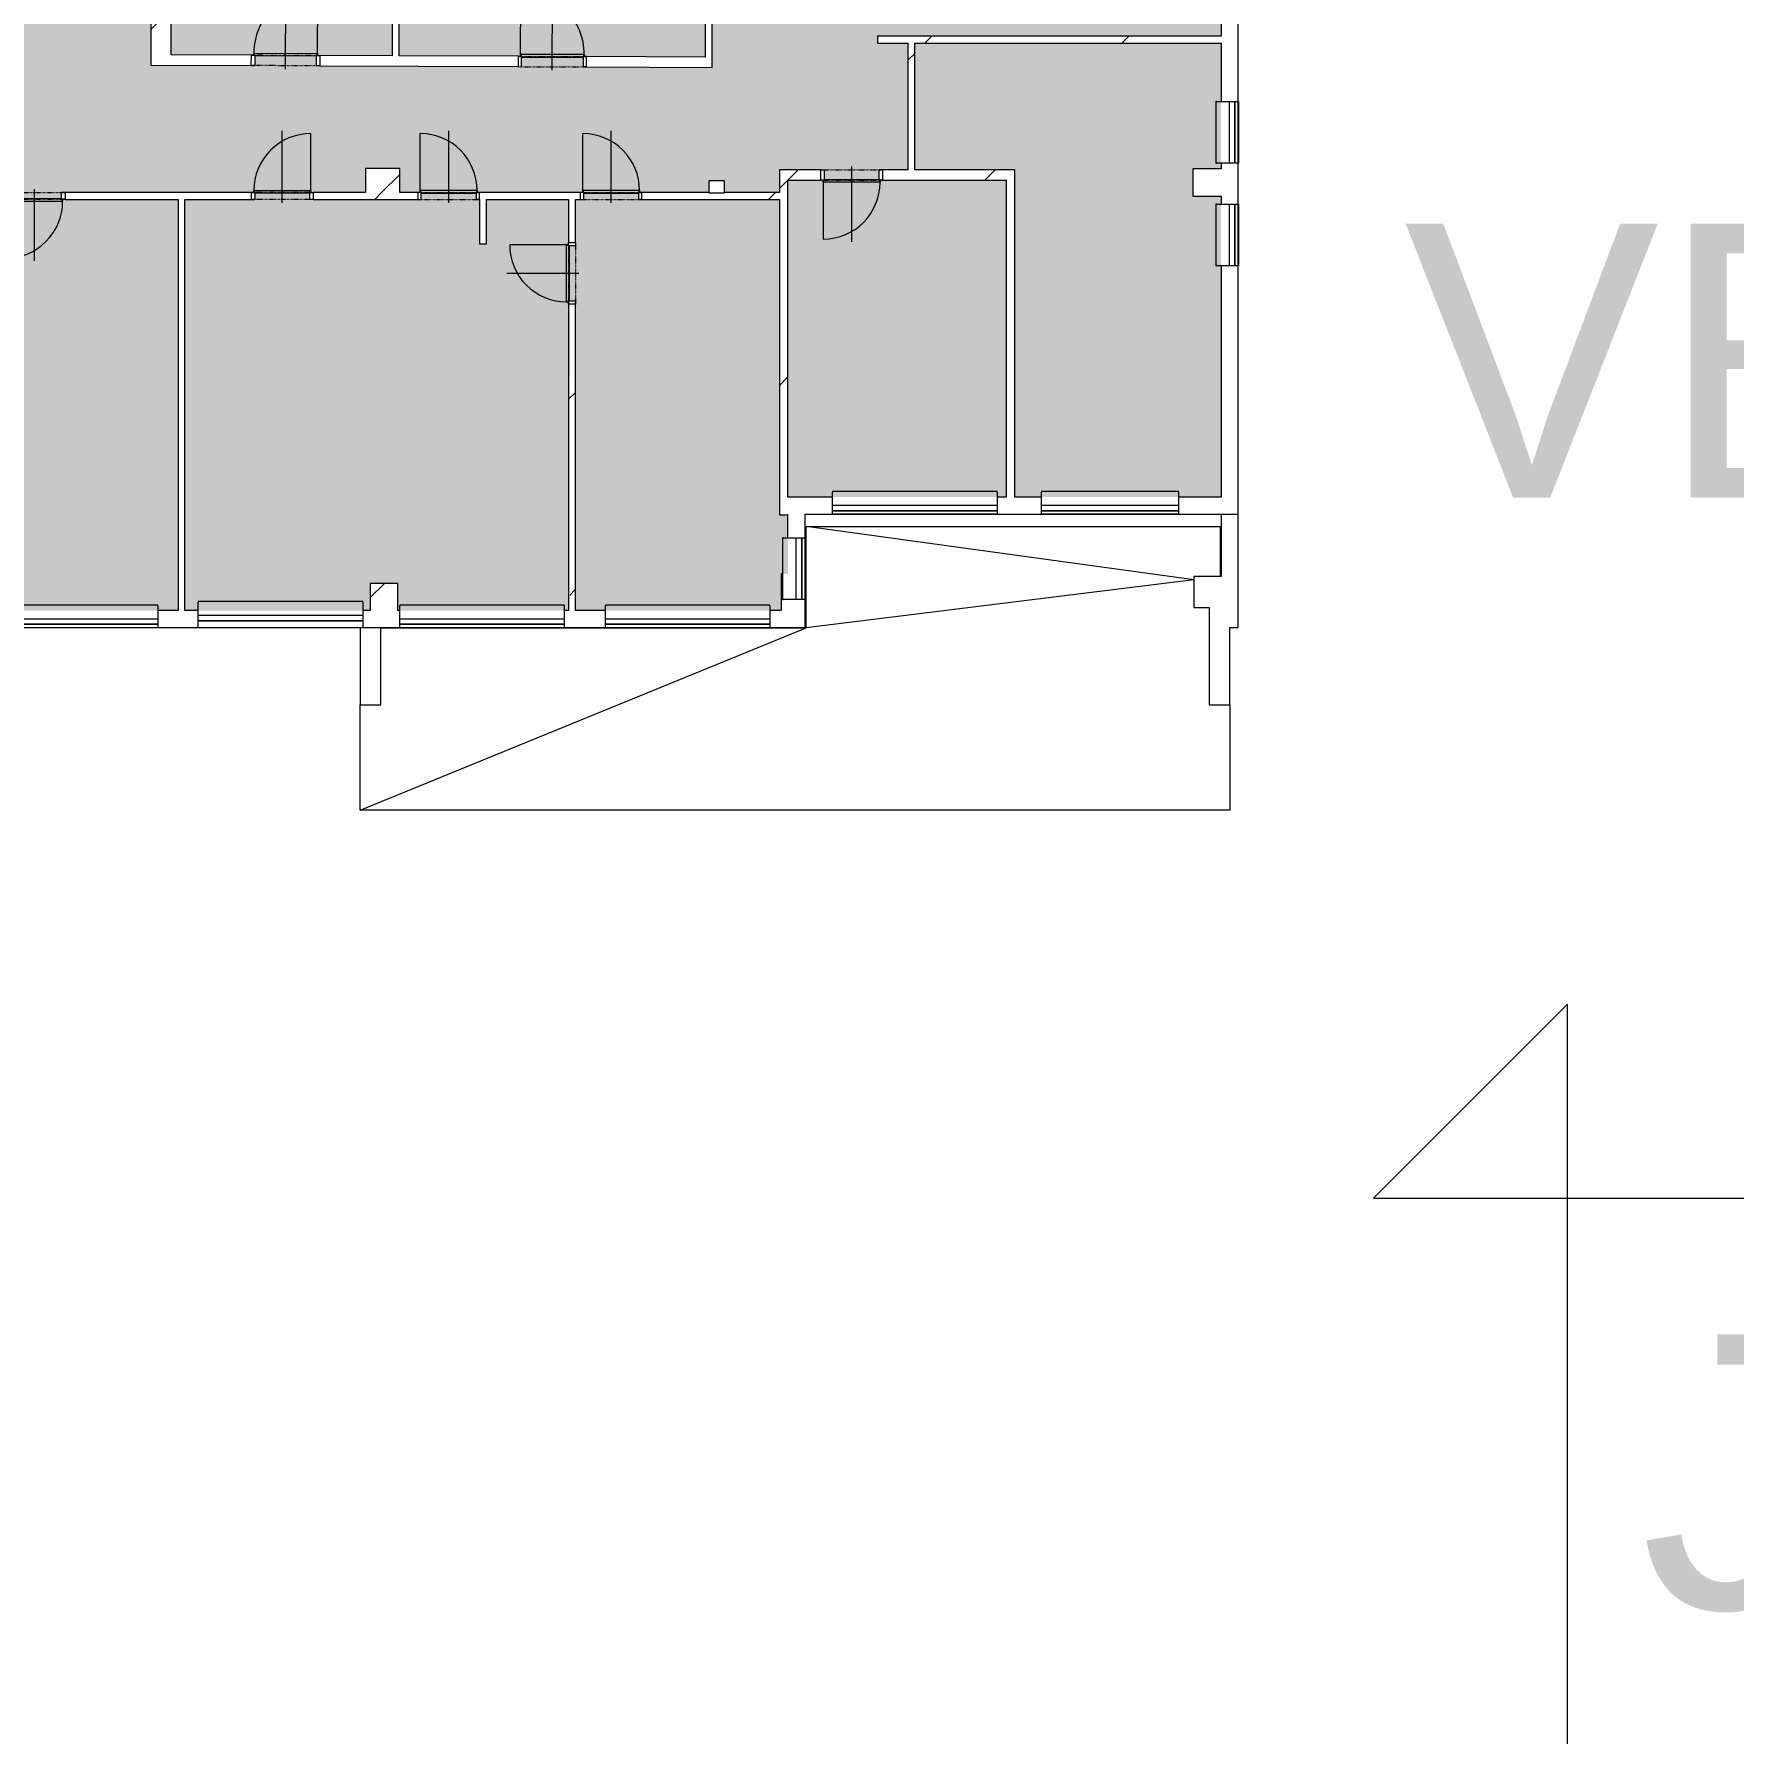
# Model space of a CAD drawing. Header units: millimetres. Extents: x -19993 to 479964, y -45352 to 20466.
# Drawn here: x 335948 to 360744, y -45352 to -20402 of the extents above; entities that cross this region are included whole.
import ezdxf

# ---------------------------------------------------------------- set-up
doc = ezdxf.new("R2010")
doc.units = ezdxf.units.MM
doc.linetypes.add('Čerchovaná se dvěma tečkami', pattern=[2.59, 1, -0.53, 0, -0.53, 0, -0.53])
for name, color, linetype, lineweight in [('A-DETL-GENF', 92, 'Continuous', 9), ('A-DETL-THIN', 151, 'Continuous', 9), ('A-DOOR', 31, 'Continuous', 9), ('A-DOOR-FRAM', 31, 'Continuous', 9), ('A-FLOR', 192, 'Continuous', 9), ('A-GENM', 13, 'Continuous', 9), ('A-GLAZ', 151, 'Continuous', 9), ('A-WALL', 113, 'Continuous', 9), ('A-WALL-PATT', 111, 'Continuous', 25), ('G-ANNO-TEXT', 231, 'Continuous', 9), ('S-COLS', 52, 'Continuous', 9)]:
    doc.layers.add(name, color=color, linetype=linetype, lineweight=lineweight)
doc.styles.add('Arial_2', font='arial.ttf', dxfattribs={"height": 4000})
pattern_1 = [(45, (312002, 0), (-7184.2, 7184.2), []), (45, (314875, -3e-12), (-7184.2, 7184.2), []), (45, (320623, -7e-12), (-4310.5, 10058), [4064, -2032, 67.06, -1964.94])]

# ---------------------------------------------------------------- blocks, each defined once
blk = doc.blocks.new('DVERE_1k_oblozka - DD03_01_800x1970_koupelna-1549492-Mapka _ závislý 16')
at = {"layer": 'A-DOOR'}
for p, q in [((-450, 53), (-400, 53)), ((-450, -47), (-450, 53)), ((-400, 53), (-400, -47)), ((0, 103), (0, -947)), ((400, 53), (450, 53)), ((400, -47), (400, 53)), ((450, 53), (450, -47)), ((-400, -47), (-450, -47)), ((-415, -47), (-415, -907)), ((-415, -62), (-400, -62)), ((-415, -77), (-415, -62)), ((415, -77), (-415, -77)), ((-400, -37), (400, -37)), ((305, -77), (-305, -77)), ((450, -47), (400, -47)), ((400, -62), (415, -62)), ((415, -77), (415, -47)), ((415, -62), (415, -77))]:
    blk.add_line(p, q, dxfattribs=at)
at = {"layer": 'A-DOOR', "linetype": 'Čerchovaná se dvěma tečkami'}
for p, q in [((-400, 53), (400, 53)), ((-400, -47), (400, -47))]:
    blk.add_line(p, q, dxfattribs=at)
at = {"layer": 'A-DOOR'}
blk.add_arc((-415, -77), 830, 270, 0, dxfattribs=at)
at = {"layer": 'A-DOOR-FRAM'}
for p, q in [((-450, 53), (-400, 53)), ((-400, 53), (-400, -47)), ((400, -47), (400, 53)), ((450, 53), (400, 53)), ((-400, -47), (-450, -47)), ((400, -47), (450, -47))]:
    blk.add_line(p, q, dxfattribs=at)
blk = doc.blocks.new('DVERE_1k_oblozka - DD03_01_900x1970_koupelna-1549502-Mapka _ závislý 16')
at = {"layer": 'A-DOOR'}
for p, q in [((-500, 78), (-450, 78)), ((-500, -72), (-500, 78)), ((-450, 78), (-450, -72)), ((0, 128), (0, -1072)), ((450, 78), (500, 78)), ((450, -72), (450, 78)), ((500, 78), (500, -72)), ((-450, -72), (-500, -72)), ((-465, -72), (-465, -1032)), ((-465, -87), (-450, -87)), ((-465, -102), (-465, -87)), ((465, -102), (-465, -102)), ((-450, -62), (450, -62)), ((355, -102), (-355, -102)), ((500, -72), (450, -72)), ((450, -87), (465, -87)), ((465, -102), (465, -72)), ((465, -87), (465, -102))]:
    blk.add_line(p, q, dxfattribs=at)
at = {"layer": 'A-DOOR', "linetype": 'Čerchovaná se dvěma tečkami'}
for p, q in [((-450, 78), (450, 78)), ((-450, -72), (450, -72))]:
    blk.add_line(p, q, dxfattribs=at)
at = {"layer": 'A-DOOR'}
blk.add_arc((-465, -102), 930, 270, 0, dxfattribs=at)
at = {"layer": 'A-DOOR-FRAM'}
for p, q in [((-500, 78), (-450, 78)), ((-450, 78), (-450, -72)), ((450, -72), (450, 78)), ((500, 78), (450, 78)), ((-450, -72), (-500, -72)), ((450, -72), (500, -72))]:
    blk.add_line(p, q, dxfattribs=at)
blk = doc.blocks.new('DVERE_1k_oblozka - DD03_01_800x1970_koupelna-1549494-Mapka _ závislý 16')
at = {"layer": 'A-DOOR'}
for p, q in [((-450, 78), (-400, 78)), ((-450, -72), (-450, 78)), ((-400, 78), (-400, -72)), ((0, 128), (0, -972)), ((400, 78), (450, 78)), ((400, -72), (400, 78)), ((450, 78), (450, -72)), ((-400, -72), (-450, -72)), ((-415, -72), (-415, -932)), ((-415, -87), (-400, -87)), ((-415, -102), (-415, -87)), ((415, -102), (-415, -102)), ((-400, -62), (400, -62)), ((305, -102), (-305, -102)), ((450, -72), (400, -72)), ((400, -87), (415, -87)), ((415, -102), (415, -72)), ((415, -87), (415, -102))]:
    blk.add_line(p, q, dxfattribs=at)
at = {"layer": 'A-DOOR', "linetype": 'Čerchovaná se dvěma tečkami'}
for p, q in [((-400, 78), (400, 78)), ((-400, -72), (400, -72))]:
    blk.add_line(p, q, dxfattribs=at)
at = {"layer": 'A-DOOR'}
blk.add_arc((-415, -102), 830, 270, 0, dxfattribs=at)
at = {"layer": 'A-DOOR-FRAM'}
for p, q in [((-450, 78), (-400, 78)), ((-400, 78), (-400, -72)), ((400, -72), (400, 78)), ((450, 78), (400, 78)), ((-400, -72), (-450, -72)), ((400, -72), (450, -72))]:
    blk.add_line(p, q, dxfattribs=at)
blk = doc.blocks.new('OKNO_2k_nadsvetlik - OKNO_2k_nadsvetlik 2400 x 1750-1972477-Mapka _ závislý 16')
at = {"layer": 'A-GLAZ', "color": 41}
for p, q in [((-1200, 126), (1200, 126)), ((-1200, 25), (-1200, 126)), ((1200, 25), (-1200, 25)), ((-1200, 25), (1200, 25)), ((-1200, -55), (-1200, 25)), ((1200, 126), (1200, 25)), ((1200, 25), (1200, -55)), ((1200, -55), (-1200, -55))]:
    blk.add_line(p, q, dxfattribs=at)
blk = doc.blocks.new('parapet s nosem_vnitní - parapet s nosem_vnitní-V63-Mapka _ závislý 16')
at = {"layer": 'A-GENM', "color": 41}
for p, q in [((-1200, -190), (-1200, 0)), ((1200, 0), (1200, -190)), ((-1200, -190), (-1200, -200)), ((-1200, -200), (1200, -200)), ((-1200, -200), (1200, -200)), ((1200, -200), (1200, -190))]:
    blk.add_line(p, q, dxfattribs=at)
blk = doc.blocks.new('OKNO_2k_nadsvetlik - OKNO_2k_nadsvetlik 2400 x 1750-1972492-Mapka _ závislý 16')
at = {"layer": 'A-GLAZ'}
for p, q in [((-1200, 126), (1200, 126)), ((-1200, 75), (-1200, 126)), ((1200, 75), (-1200, 75)), ((-1200, 75), (1200, 75)), ((-1200, -5), (-1200, 75)), ((1200, 126), (1200, 75)), ((1200, 75), (1200, -5)), ((1200, -5), (-1200, -5))]:
    blk.add_line(p, q, dxfattribs=at)
blk = doc.blocks.new('parapet s nosem_vnitní - parapet s nosem_vnitní-1280305-Mapka _ závislý 16')
at = {"layer": 'A-GENM'}
for p, q in [((-1200, -190), (-1200, 0)), ((1200, 0), (1200, -190)), ((-1200, -190), (-1200, -200)), ((-1200, -200), (1200, -200)), ((-1200, -200), (1200, -200)), ((1200, -200), (1200, -190))]:
    blk.add_line(p, q, dxfattribs=at)
blk = doc.blocks.new('OKNO_2k_nadsvetlik - OKNO_2k_nadsvetlik 2400 x 1850-1972490-Mapka _ závislý 16')
at = {"layer": 'A-GLAZ'}
for p, q in [((-1200, 5), (1200, 5)), ((-1200, -75), (-1200, 5)), ((1200, 5), (1200, -75)), ((-1200, -75), (1200, -75)), ((-1200, -126), (-1200, -75)), ((1200, -75), (-1200, -75)), ((1200, -126), (-1200, -126)), ((1200, -75), (1200, -126))]:
    blk.add_line(p, q, dxfattribs=at)
blk = doc.blocks.new('parapet s nosem_vnitní - parapet s nosem_vnitní-V82-Mapka _ závislý 16')
at = {"layer": 'A-GENM'}
for p, q in [((1200, 200), (-1200, 200)), ((-1200, 200), (-1200, 190)), ((1200, 200), (-1200, 200)), ((-1200, 0), (-1200, 190)), ((1200, 190), (1200, 200)), ((1200, 190), (1200, 0))]:
    blk.add_line(p, q, dxfattribs=at)
blk = doc.blocks.new('OKNO_2k_nadsvetlik - OKNO_2k_nadsvetlik 2400 x 1850-V81-Mapka _ závislý 16')
at = {"layer": 'A-GLAZ'}
for p, q in [((-1200, 126), (1200, 126)), ((-1200, 75), (-1200, 126)), ((1200, 75), (-1200, 75)), ((-1200, 75), (1200, 75)), ((-1200, -5), (-1200, 75)), ((1200, 126), (1200, 75)), ((1200, 75), (1200, -5)), ((1200, -5), (-1200, -5))]:
    blk.add_line(p, q, dxfattribs=at)
blk = doc.blocks.new('OKNO_2k_nadsvetlik - OKNO_2k_nadsvetlik 2000 x 1850-1972473-Mapka _ závislý 16')
at = {"layer": 'A-GLAZ'}
for p, q in [((-1000, 126), (1000, 126)), ((-1000, 75), (-1000, 126)), ((1000, 75), (-1000, 75)), ((-1000, 75), (1000, 75)), ((-1000, -5), (-1000, 75)), ((1000, 126), (1000, 75)), ((1000, 75), (1000, -5)), ((1000, -5), (-1000, -5))]:
    blk.add_line(p, q, dxfattribs=at)
blk = doc.blocks.new('parapet s nosem_vnitní - parapet s nosem_vnitní-568559-Mapka _ závislý 16')
at = {"layer": 'A-GENM'}
for p, q in [((-1000, -190), (-1000, 0)), ((1000, 0), (1000, -190)), ((-1000, -190), (-1000, -200)), ((-1000, -200), (1000, -200)), ((-1000, -200), (1000, -200)), ((1000, -200), (1000, -190))]:
    blk.add_line(p, q, dxfattribs=at)
blk = doc.blocks.new('OKNO_1k_nadsvetlik - OKNO_1k_nadsvetlik_900 x 1850-V83-Mapka _ závislý 16')
at = {"layer": 'A-GLAZ'}
for p, q in [((-450, 126), (450, 126)), ((-450, 75), (-450, 126)), ((450, 75), (-450, 75)), ((-450, 75), (450, 75)), ((-450, -5), (-450, 75)), ((450, 126), (450, 75)), ((450, 75), (450, -5)), ((450, -5), (-450, -5))]:
    blk.add_line(p, q, dxfattribs=at)
blk = doc.blocks.new('parapet s nosem_vnitní - parapet s nosem_vnitní-V48-Mapka _ závislý 16')
at = {"layer": 'A-GENM'}
for p, q in [((-450, -190), (-450, 0)), ((450, 0), (450, -190)), ((-450, -190), (-450, -200)), ((-450, -200), (450, -200)), ((-450, -200), (450, -200)), ((450, -200), (450, -190))]:
    blk.add_line(p, q, dxfattribs=at)
blk = doc.blocks.new('DVERE_1k_oblozka - DD03_01_900x1970_koupelna-1549503-Mapka _ závislý 16')
at = {"layer": 'A-DOOR'}
for p, q in [((-465, 72), (-465, 1032)), ((0, -128), (0, 1072)), ((-450, 72), (-500, 72)), ((-500, 72), (-500, -78)), ((465, 102), (-465, 102)), ((-465, 102), (-465, 87)), ((-465, 87), (-450, 87)), ((-450, -78), (-450, 72)), ((-450, 62), (450, 62)), ((355, 102), (-355, 102)), ((450, 87), (465, 87)), ((500, 72), (450, 72)), ((450, 72), (450, -78)), ((465, 87), (465, 102)), ((465, 102), (465, 72)), ((500, -78), (500, 72)), ((-500, -78), (-450, -78)), ((450, -78), (500, -78))]:
    blk.add_line(p, q, dxfattribs=at)
at = {"layer": 'A-DOOR', "linetype": 'Čerchovaná se dvěma tečkami'}
for p, q in [((-450, 72), (450, 72)), ((-450, -78), (450, -78))]:
    blk.add_line(p, q, dxfattribs=at)
at = {"layer": 'A-DOOR'}
blk.add_arc((-465, 102), 930, 360, 90, dxfattribs=at)
at = {"layer": 'A-DOOR-FRAM'}
for p, q in [((-450, 72), (-500, 72)), ((-450, -78), (-450, 72)), ((450, 72), (450, -78)), ((450, 72), (500, 72)), ((-500, -78), (-450, -78)), ((500, -78), (450, -78))]:
    blk.add_line(p, q, dxfattribs=at)
blk = doc.blocks.new('DVERE_1k_oblozka - DD03_01_800x1970_koupelna-1549498-Mapka _ závislý 16')
at = {"layer": 'A-DOOR'}
for p, q in [((-415, 47), (-415, 907)), ((0, -103), (0, 947)), ((-400, 47), (-450, 47)), ((-450, 47), (-450, -53)), ((415, 77), (-415, 77)), ((-415, 77), (-415, 62)), ((-415, 62), (-400, 62)), ((-400, -53), (-400, 47)), ((-400, 37), (400, 37)), ((305, 77), (-305, 77)), ((400, 62), (415, 62)), ((450, 47), (400, 47)), ((400, 47), (400, -53)), ((415, 62), (415, 77)), ((415, 77), (415, 47)), ((450, -53), (450, 47)), ((-450, -53), (-400, -53)), ((400, -53), (450, -53))]:
    blk.add_line(p, q, dxfattribs=at)
at = {"layer": 'A-DOOR', "linetype": 'Čerchovaná se dvěma tečkami'}
for p, q in [((-400, 47), (400, 47)), ((-400, -53), (400, -53))]:
    blk.add_line(p, q, dxfattribs=at)
at = {"layer": 'A-DOOR'}
blk.add_arc((-415, 77), 830, 360, 90, dxfattribs=at)
at = {"layer": 'A-DOOR-FRAM'}
for p, q in [((-400, 47), (-450, 47)), ((-400, -53), (-400, 47)), ((400, 47), (400, -53)), ((400, 47), (450, 47)), ((-450, -53), (-400, -53)), ((450, -53), (400, -53))]:
    blk.add_line(p, q, dxfattribs=at)
blk = doc.blocks.new('Betonový pravoúhlý sloup - 170 x 230mm-1927147-Mapka _ závislý 16')
at = {"layer": 'S-COLS'}
h = blk.add_hatch(dxfattribs=at)
h.set_pattern_fill('FP_161', color=256, style=0, pattern_type=2)
h.set_pattern_definition([(135, (-22632, -33903), (-7184.2, -7184.2), []), (135, (-22632, -31030), (-7184.2, -7184.2), []), (135, (-22632, -25282), (-10058, -4310.5), [4064, -2032, 67.1, -1964.9])])
h.paths.add_polyline_path([(-88, -112), (87, -112), (87, 112), (-88, 112)])
for p, q in [((87, 112), (-88, 112)), ((-88, 112), (-88, -112)), ((87, -112), (87, 112)), ((-88, -112), (87, -112))]:
    blk.add_line(p, q, dxfattribs=at)
blk = doc.blocks.new('OKNO_1k_nadsvetlik - OKNO_1k_nadsvetlik_900 x 1850-1969497-Mapka _ závislý 16')
at = {"layer": 'A-GLAZ', "color": 41}
for p, q in [((-450, 126), (450, 126)), ((-450, 75), (-450, 126)), ((450, 75), (-450, 75)), ((-450, 75), (450, 75)), ((-450, -5), (-450, 75)), ((450, 126), (450, 75)), ((450, 75), (450, -5)), ((450, -5), (-450, -5))]:
    blk.add_line(p, q, dxfattribs=at)
blk = doc.blocks.new('parapet s nosem_vnitní - parapet s nosem_vnitní-1280301-Mapka _ závislý 16')
at = {"layer": 'A-GENM', "color": 41}
for p, q in [((-450, -190), (-450, 0)), ((450, 0), (450, -190)), ((-450, -190), (-450, -200)), ((-450, -200), (450, -200)), ((-450, -200), (450, -200)), ((450, -200), (450, -190))]:
    blk.add_line(p, q, dxfattribs=at)

msp = doc.modelspace()

# ---------------------------------------------------------------- hatches: boundary and pattern name
at = {"layer": 'A-DETL-GENF'}
h = msp.add_hatch(color=1, dxfattribs=at)
h.paths.add_polyline_path([(310716, -28962), (310716, -27934), (310546, -27934), (310546, -28962)])
h.paths.add_polyline_path([(327333, -28962), (328761, -28962), (328761, -27934), (323371, -27934), (323371, -28962)])
h.paths.add_polyline_path([(310966, -28962), (323071, -28962), (323071, -27934), (316811, -27934), (316811, -27116), (316951, -27116), (316951, -26158), (310796, -26158), (310796, -27300), (311251, -27300), (311251, -27934), (310966, -27934), (310966, -28938)])
h.paths.add_polyline_path([(357044, -17206), (357044, -17201), (356744, -17206)])
h.paths.add_polyline_path([(354356, -17206), (354356, -17521), (354036, -17521), (354036, -17206)])
h.paths.add_polyline_path([(351481, -10581), (351481, -10577), (351081, -10577)])
h.paths.add_polyline_path([(343745, -28813), (343762, -24293), (343845, -24293), (343845, -28813), (346845, -28813), (346845, -28278), (346945, -28278), (346945, -27407), (346820, -27407), (346820, -22813), (344765, -22813), (344765, -22713), (345793, -22713), (345793, -22545), (346018, -22545), (346018, -22713), (346820, -22713), (346820, -22382), (347474, -22382), (347474, -22532), (346945, -22532), (346945, -27157), (350130, -27157), (350130, -22532), (348274, -22532), (348274, -22382), (348694, -22382), (348694, -20532), (348250, -20532), (348250, -20432), (353265, -20432), (353265, -19232), (352905, -19232), (352905, -19132), (353515, -19132), (353515, -19580), (355655, -19580), (355655, -19830), (356455, -19830), (356455, -19580), (358595, -19580), (358595, -19830), (359495, -19830), (359495, -19580), (360739, -19580), (360739, -17452), (360361, -17456), (360358, -17206), (359791, -17206), (359791, -17501), (359491, -17501), (359491, -17206), (357044, -17206), (357044, -17501), (356744, -17501), (356744, -17206), (353470, -17206), (353470, -17957), (351639, -17957), (351639, -17270), (350501, -17270), (350501, -17945), (350401, -17945), (350401, -17170), (350931, -17170), (350931, -13702), (351081, -13702), (351081, -16586), (351481, -16586), (351481, -16956), (352793, -16956), (352732, -12682), (351851, -12686), (351851, -12587), (352751, -12582), (352732, -10573), (351481, -10584), (351481, -10977), (351081, -10977), (351081, -12590), (351251, -12591), (351251, -12689), (351081, -12691), (351081, -12902), (350931, -12902), (350931, -12691), (350542, -12691), (350542, -12593), (350931, -12590), (350931, -10585), (350761, -10577), (350760, -10406), (350710, -10392), (350709, -10372), (349060, -10372), (349060, -10418), (349010, -10418), (349011, -10598), (348580, -10622), (348612, -12602), (349066, -12600), (349066, -12700), (348612, -12702), (348682, -17272), (347217, -17272), (347217, -17972), (346807, -17972), (346807, -17272), (346717, -17272), (346717, -17172), (348581, -17172), (348480, -10602), (345489, -10622), (345489, -11022), (345089, -11022), (345089, -16631), (345509, -16631), (345509, -17172), (345917, -17172), (345917, -17272), (345837, -17272), (345837, -20887), (343956, -20879), (343957, -20729), (345737, -20729), (345737, -17272), (345089, -17272), (345089, -17585), (341272, -17585), (341272, -20719), (343057, -20725), (343056, -20876), (340065, -20864), (340066, -20714), (341172, -20714), (341172, -17585), (337948, -17585), (337948, -20705), (339166, -20710), (339165, -20860), (337648, -20854), (337648, -20036), (337015, -20036), (337015, -20245), (336735, -20236), (336739, -20136), (336915, -20136), (336915, -19936), (337848, -19936), (337848, -17585), (335312, -17585), (335312, -18746), (335794, -18746), (335758, -20102), (335939, -20108), (335936, -20208), (335259, -20184), (335295, -18846), (335028, -18846), (335028, -18746), (335212, -18746), (335212, -16830), (333502, -16830), (333502, -18186), (334133, -18186), (334133, -18746), (334428, -18746), (334428, -18846), (334133, -18846), (334133, -19546), (331531, -19546), (331531, -15712), (331631, -15712), (331631, -16230), (332661, -16230), (332661, -15870), (332761, -15870), (332761, -16680), (334802, -16680), (334802, -15947), (333859, -15947), (333859, -15712), (333959, -15712), (333959, -15847), (334902, -15848), (334902, -16680), (335212, -16680), (335212, -15010), (333959, -15010), (333959, -15112), (333859, -15112), (333859, -15010), (331631, -15010), (331631, -15112), (331531, -15112), (331531, -14802), (331631, -14802), (331631, -14910), (333859, -14910), (333859, -14700), (333959, -14713), (333959, -14910), (335212, -14910), (335212, -13920), (333959, -13920), (333959, -14100), (333859, -14100), (333859, -13920), (331631, -13920), (331631, -14202), (331531, -14202), (331531, -11677), (330194, -11677), (330194, -18362), (330244, -18362), (330244, -19013), (329859, -19013), (329859, -18913), (330094, -18913), (330094, -18362), (330044, -18343), (330039, -16403), (329164, -16403), (329164, -16443), (328829, -16443), (328829, -18243), (328909, -18243), (328909, -18913), (329059, -18913), (329059, -19013), (328037, -19013), (328037, -18913), (328809, -18913), (328809, -18343), (328729, -18343), (328729, -16443), (325987, -16443), (325987, -18913), (327337, -18913), (327333, -19013), (325987, -19013), (325987, -19652), (324838, -19656), (324838, -19506), (325537, -19503), (325537, -19143), (325837, -19143), (325837, -16443), (323234, -16443), (323225, -16843), (322834, -16843), (322834, -16443), (321471, -16443), (321471, -19519), (324037, -19509), (324037, -19659), (320622, -19672), (320621, -19522), (321371, -19519), (321371, -16443), (317259, -16443), (317259, -19535), (319821, -19525), (319822, -19675), (317159, -19685), (317159, -16843), (316824, -16843), (316824, -16143), (318095, -16140), (318095, -15478), (318435, -15478), (318435, -9996), (318025, -9996), (318025, -9446), (318435, -9446), (318435, -6966), (318005, -6966), (318005, -6451), (318435, -6451), (318435, -3625), (317745, -3625), (317745, -3525), (318435, -3525), (318435, -887), (317902, -887), (317902, -432), (312450, -432), (312450, -872), (312015, -891), (312015, -6443), (312435, -6443), (312435, -6963), (312015, -6963), (312015, -9240), (316608, -9184), (316608, -5995), (316697, -5995), (316712, -10327), (316612, -10327), (316608, -9284), (312450, -9340), (312450, -9908), (312015, -9908), (312015, -14261), (316625, -14199), (316615, -11127), (316714, -11127), (316725, -14299), (315318, -14319), (315318, -14535), (315218, -14535), (315218, -14319), (311660, -14377), (311660, -15447), (311684, -15452), (311685, -15452), (312470, -15452), (312470, -16130), (314763, -16130), (314763, -15402), (315318, -15402), (315308, -20050), (315158, -20050), (315158, -16430), (311211, -16430), (311211, -16830), (310796, -16830), (310796, -21265), (315158, -21265), (315158, -20850), (315308, -20850), (315308, -21265), (315651, -21265), (315651, -21415), (314001, -21415), (314001, -21575), (313901, -21575), (313901, -21415), (311211, -21415), (311211, -21665), (310796, -21665), (310816, -25858), (313901, -25858), (313901, -22375), (314001, -22375), (314001, -25858), (317151, -25858), (317151, -21415), (316451, -21415), (316451, -21265), (317251, -21265), (317251, -21572), (318673, -21563), (318673, -21663), (317251, -21672), (317251, -27684), (320251, -27684), (320251, -21653), (319473, -21653), (319473, -21558), (321753, -21544), (321753, -21644), (320351, -21653), (320351, -27684), (323151, -27684), (323151, -24224), (323251, -24224), (323251, -27684), (326051, -27684), (326051, -21617), (323251, -21635), (323251, -23424), (323151, -23424), (323151, -21635), (322553, -21634), (322553, -21539), (322870, -21524), (322870, -21212), (323370, -21212), (323370, -21534), (328811, -21500), (328811, -20299), (328911, -20299), (328911, -22383), (334954, -22383), (334954, -21323), (334874, -21323), (334874, -21223), (335304, -21223), (335304, -22713), (335548, -22713), (335547, -22813), (334954, -22813), (334954, -28813), (338048, -28813), (338048, -22813), (336348, -22813), (336348, -22713), (339168, -22713), (339168, -22813), (338148, -22813), (338148, -28813), (340851, -28813), (340851, -28418), (341251, -28418), (341251, -28813), (341708, -28813)])
h.paths.add_polyline_path([(328580, -27684), (328848, -27684), (328848, -27207), (329248, -27207), (329248, -24439), (328811, -24439), (328811, -21600), (326151, -21617), (326151, -27684), (327333, -27684)])
h.paths.add_polyline_path([(351977, -27157), (353265, -27157), (353265, -22766), (352850, -22766), (352850, -22366), (353265, -22366), (353265, -20532), (348794, -20532), (348794, -22382), (350255, -22382), (350255, -27157)])
h.paths.add_polyline_path([(330038, -25319), (330938, -25319), (330938, -25069), (333128, -25069), (333128, -25319), (334013, -25319), (334028, -25069), (334604, -25069), (334604, -22713), (334954, -22713), (334954, -22483), (328911, -22483), (328911, -24339), (329498, -24339), (329498, -25069), (330038, -25069)])
h.paths.add_polyline_path([(343762, -23493), (343745, -23493), (343745, -22813), (342545, -22813), (342545, -23463), (342445, -23463), (342445, -22813), (342395, -22813), (342395, -22713), (343965, -22713), (343965, -22813), (343845, -22813), (343845, -23493)])
h.paths.add_polyline_path([(340018, -22813), (339968, -22813), (339968, -22713), (340781, -22713), (340781, -22363), (341281, -22363), (341281, -22713), (341595, -22713), (341595, -22813), (340781, -22813)])
h.paths.add_polyline_path([(334224, -21323), (329989, -21323), (329989, -21223), (334274, -21223), (334274, -21323)])
h.paths.add_polyline_path([(335658, -20098), (335692, -18846), (335395, -18846), (335362, -20088), (335547, -20094)])
h.paths.add_polyline_path([(334006, -19446), (334033, -19446), (334033, -18286), (332833, -18286), (332833, -18686), (332733, -18686), (332733, -18286), (331631, -18286), (331631, -19446), (332733, -19446), (332733, -19286), (332833, -19286), (332833, -19446)])
h.paths.add_polyline_path([(351438, -19232), (348610, -19232), (348610, -19132), (352105, -19132), (352105, -19232), (351739, -19232)])
h.paths.add_polyline_path([(332833, -18186), (333202, -18186), (333202, -16780), (332661, -16780), (332661, -16330), (331631, -16330), (331631, -18186), (332733, -18186)])
h.paths.add_polyline_path([(351977, -17857), (353370, -17857), (353370, -17206), (351739, -17206), (351739, -17857)])
h.paths.add_polyline_path([(335627, -17335), (335627, -4241), (335562, -4241), (335547, -11623), (335462, -11606), (335212, -11606), (335212, -11479), (332829, -11479), (332829, -11379), (335212, -11379), (335212, -10846), (335166, -10846), (335166, -10446), (335212, -10446), (335212, -4241), (328805, -4241), (328805, -16143), (329164, -16143), (329164, -16253), (330044, -16253), (330044, -11527), (331531, -11527), (331531, -11379), (332029, -11379), (332029, -11479), (331631, -11479), (331631, -13770), (335212, -13770), (335212, -12506), (335547, -12485), (335562, -12481), (335562, -17335)])
h.paths.add_polyline_path([(359791, -17206), (359791, -17201), (359491, -17206)])
h.paths.add_polyline_path([(360089, -16956), (360089, -16584), (360489, -16584), (360489, -10920), (360089, -10920), (360089, -10523), (354502, -10565), (354502, -11196), (354408, -11196), (354405, -10952), (354085, -10952), (354082, -10564), (353931, -10565), (353930, -10385), (352830, -10392), (352817, -10933), (352835, -10918), (352862, -13547), (354429, -13507), (354429, -11997), (354515, -11997), (354514, -13605), (352862, -13647), (352893, -16956), (354114, -16956), (354114, -16556), (354514, -16556), (354530, -16956), (359791, -16956)])
h.paths.add_polyline_path([(315218, -15385), (315218, -15335), (315318, -15335), (315308, -15385), (315218, -15385)])
h.paths.add_polyline_path([(316595, -5195), (316589, -3525), (316945, -3525), (316945, -3625), (316690, -3625), (316690, -5195)])
at = {"layer": 'A-WALL-PATT', "lineweight": 9}
h = msp.add_hatch(dxfattribs=at)
h.set_pattern_fill('FP_108', color=256, angle=45, style=0, pattern_type=2)
h.set_pattern_definition(pattern_1)
h.paths.add_polyline_path([(345837, -20887), (345837, -17272), (345737, -17272), (345737, -20886)])
h = msp.add_hatch(dxfattribs=at)
h.set_pattern_fill('FP_108', color=256, angle=45, style=0, pattern_type=2)
h.set_pattern_definition(pattern_1)
h.paths.add_polyline_path([(341272, -20719), (341272, -17585), (341172, -17585), (341172, -20718)])
h = msp.add_hatch(dxfattribs=at)
h.set_pattern_fill('FP_108', color=256, angle=45, style=0, pattern_type=2)
h.set_pattern_definition(pattern_1)
h.paths.add_polyline_path([(353390, -29063), (353515, -29063), (353515, -23782), (353265, -23782), (353265, -28768), (353390, -28768)])
h.paths.add_polyline_path([(353270, -22882), (353515, -22882), (353515, -22282), (353265, -22282), (353265, -22882)])
h.paths.add_polyline_path([(353465, -21382), (353515, -21382), (353515, -19232), (353265, -19254), (353265, -21382), (353385, -21382)])
h = msp.add_hatch(dxfattribs=at)
h.set_pattern_fill('FP_108', color=256, angle=45, style=0, pattern_type=2)
h.set_pattern_definition(pattern_1)
h.paths.add_polyline_path([(337948, -20705), (337948, -19936), (337648, -19936), (337648, -20704), (337848, -20705)])
h = msp.add_hatch(dxfattribs=at)
h.set_pattern_fill('FP_108', color=256, angle=45, style=0, pattern_type=2)
h.set_pattern_definition(pattern_1)
h.paths.add_polyline_path([(353265, -20532), (353265, -20432), (348250, -20432), (348250, -20532), (351977, -20532)])
h = msp.add_hatch(dxfattribs=at)
h.set_pattern_fill('FP_117', color=256, angle=45, style=0, pattern_type=2)
h.set_pattern_definition([(44.772, (312002, 0), (-7155.6, 7212.7), []), (44.772, (314875, -11), (-7155.6, 7212.7), []), (44.772, (320623, -34), (-4270.5, 10075), [4064, -2032, 67.1, -1964.9])])
h.paths.add_polyline_path([(345737, -20886), (345737, -20736), (344007, -20736), (344007, -20879)])
h.paths.add_polyline_path([(343006, -20875), (343006, -20725), (340116, -20719), (340116, -20864), (341272, -20869)])
h.paths.add_polyline_path([(339115, -20860), (339115, -20710), (337648, -20705), (337648, -20854), (337948, -20855)])
h = msp.add_hatch(dxfattribs=at)
h.set_pattern_fill('FP_108', color=256, angle=45, style=0, pattern_type=2)
h.set_pattern_definition(pattern_1)
h.paths.add_polyline_path([(348794, -22382), (348794, -20532), (348694, -20532), (348694, -22382)])
h = msp.add_hatch(dxfattribs=at)
h.set_pattern_fill('FP_108', color=256, angle=45, style=0, pattern_type=2)
h.set_pattern_definition(pattern_1)
h.paths.add_polyline_path([(350255, -22532), (350255, -22382), (348324, -22382), (348324, -22532), (350130, -22532)])
h.paths.add_polyline_path([(347424, -22532), (347424, -22382), (346820, -22382), (346820, -22532), (346945, -22532)])
h = msp.add_hatch(dxfattribs=at)
h.set_pattern_fill('FP_109', color=256, angle=45, style=0, pattern_type=2)
h.set_pattern_definition([(45, (312002, 0), (-7184.2, 7184.2), []), (45, (314875, -3e-12), (-7184.2, 7184.2), []), (45, (320623, -8e-12), (-4310.5, 10058), [4064, -2032, 67.06, -1964.94])])
h.paths.add_polyline_path([(352850, -22766), (353265, -22766), (353265, -22366), (352850, -22366)])
h = msp.add_hatch(dxfattribs=at)
h.set_pattern_fill('FP_108', color=256, angle=45, style=0, pattern_type=2)
h.set_pattern_definition(pattern_1)
h.paths.add_polyline_path([(346820, -27416), (346945, -27407), (346945, -22532), (346820, -22532), (346820, -27199)])
h = msp.add_hatch(dxfattribs=at)
h.set_pattern_fill('FP_108', color=256, angle=45, style=0, pattern_type=2)
h.set_pattern_definition(pattern_1)
h.paths.add_polyline_path([(350255, -27157), (350255, -22532), (350130, -22532), (350130, -27157)])
h = msp.add_hatch(dxfattribs=at)
h.set_pattern_fill('FP_108', color=256, angle=45, style=0, pattern_type=2)
h.set_pattern_definition(pattern_1)
h.paths.add_polyline_path([(343915, -22813), (343915, -22713), (342445, -22713), (342445, -22813), (343845, -22813)])
h.paths.add_polyline_path([(335498, -22813), (335498, -22713), (334954, -22713), (334954, -22813), (335304, -22813)])
h.paths.add_polyline_path([(336398, -22813), (339118, -22813), (339118, -22713), (336398, -22713)])
h.paths.add_polyline_path([(345793, -22813), (346820, -22813), (346820, -22713), (344815, -22713), (344815, -22813)])
h.paths.add_polyline_path([(341545, -22813), (341545, -22713), (340018, -22713), (340018, -22813)])
h = msp.add_hatch(dxfattribs=at)
h.set_pattern_fill('FP_108', color=256, angle=45, style=0, pattern_type=2)
h.set_pattern_definition(pattern_1)
h.paths.add_polyline_path([(338148, -28813), (338148, -22813), (338048, -22813), (338048, -28813)])
h = msp.add_hatch(dxfattribs=at)
h.set_pattern_fill('FP_108', color=256, angle=45, style=0, pattern_type=2)
h.set_pattern_definition(pattern_1)
h.paths.add_polyline_path([(342445, -23463), (342545, -23463), (342545, -22813), (342445, -22813)])
h = msp.add_hatch(dxfattribs=at)
h.set_pattern_fill('FP_108', color=256, angle=45, style=0, pattern_type=2)
h.set_pattern_definition(pattern_1)
h.paths.add_polyline_path([(343845, -28813), (343845, -24343), (343745, -24343), (343762, -28813)])
h.paths.add_polyline_path([(343745, -23443), (343845, -23443), (343845, -22813), (343745, -22813)])
h = msp.add_hatch(dxfattribs=at)
h.set_pattern_fill('FP_108', color=256, angle=45, style=0, pattern_type=2)
h.set_pattern_definition(pattern_1)
h.paths.add_polyline_path([(350255, -27407), (350645, -27407), (350645, -27157), (349995, -27178), (349995, -27407), (350130, -27407)])
h.paths.add_polyline_path([(353265, -27407), (353265, -27157), (352645, -27157), (352645, -27407)])
h.paths.add_polyline_path([(346945, -27407), (347595, -27407), (347595, -27157), (346945, -27157), (346945, -27199)])
h = msp.add_hatch(dxfattribs=at)
h.set_pattern_fill('FP_108', color=256, angle=45, style=0, pattern_type=2)
h.set_pattern_definition([(45, (312002, 0), (-7184.2, 7184.2), []), (45, (314875, -2e-12), (-7184.2, 7184.2), []), (45, (320623, -6e-12), (-4310.5, 10058), [4064, -2032, 67.1, -1964.9])])
h.paths.add_polyline_path([(346945, -27752), (347195, -27752), (347195, -27407), (346945, -27407)])
h = msp.add_hatch(dxfattribs=at)
h.set_pattern_fill('FP_110', color=256, angle=45, style=0, pattern_type=2)
h.set_pattern_definition(pattern_1)
h.paths.add_polyline_path([(340851, -28813), (341251, -28813), (341251, -28418), (340851, -28418)])
h = msp.add_hatch(dxfattribs=at)
h.set_pattern_fill('FP_108', color=256, angle=45, style=0, pattern_type=2)
h.set_pattern_definition(pattern_1)
h.paths.add_polyline_path([(346845, -29063), (347195, -29063), (347195, -28652), (346870, -28652), (346870, -28278), (346845, -28278), (346845, -28813)])
h = msp.add_hatch(dxfattribs=at)
h.set_pattern_fill('FP_110', color=256, angle=45, style=0, pattern_type=2)
h.set_pattern_definition(pattern_1)
h.paths.add_polyline_path([(353090, -28768), (353265, -28768), (353265, -28318), (352865, -28318), (352865, -28768)])
h = msp.add_hatch(dxfattribs=at)
h.set_pattern_fill('FP_108', color=256, angle=45, style=0, pattern_type=2)
h.set_pattern_definition(pattern_1)
h.paths.add_polyline_path([(335351, -29063), (335351, -28813), (334954, -28813), (334954, -29063)])
h.paths.add_polyline_path([(337751, -29063), (338341, -29063), (338341, -28813), (337751, -28813), (337751, -29013)])
h.paths.add_polyline_path([(346845, -29063), (346845, -28813), (346681, -28813), (346681, -29063)])
h.paths.add_polyline_path([(341251, -29063), (341281, -29063), (341281, -28813), (340741, -28813), (340741, -29063), (341005, -29063)])
h.paths.add_polyline_path([(343681, -29063), (344281, -29063), (344281, -28813), (343681, -28827), (343681, -29013)])
h = msp.add_hatch(dxfattribs=at)
h.set_pattern_fill('FP_108', color=256, angle=45, style=0, pattern_type=2)
h.set_pattern_definition(pattern_1)
h.paths.add_polyline_path([(353090, -30188), (353390, -30188), (353390, -28768), (353090, -28768), (353090, -29063)])
h = msp.add_hatch(dxfattribs=at)
h.set_pattern_fill('FP_108', color=256, angle=45, style=0, pattern_type=2)
h.set_pattern_definition(pattern_1)
h.paths.add_polyline_path([(340705, -30188), (341005, -30188), (341005, -29063), (340705, -29064), (340705, -29469)])
at = {"layer": 'S-COLS'}
h = msp.add_hatch(dxfattribs=at)
h.set_pattern_fill('FP_150', color=256, style=0, pattern_type=2)
h.set_pattern_definition([(45, (312002, 0), (-7184.2, 7184.2), []), (45, (314875, 0), (-7184.2, 7184.2), []), (45, (320623, 0), (-4310.5, 10058), [4064, -2032, 67.1, -1964.9])])
h.paths.add_polyline_path([(340781, -22363), (340781, -22713), (341281, -22713), (341281, -22363)])

# ---------------------------------------------------------------- linework, layer by layer
at = {"layer": 'A-DETL-THIN'}
for p, q in [((353515, -27407), (353515, -19830)), ((347195, -29063), (347195, -27407)), ((347195, -27407), (353515, -27407)), ((334604, -29063), (347195, -29063)), ((358318, -34560), (355489, -37389)), ((358318, -45352), (358318, -34560)), ((355489, -37389), (361189, -37389))]:
    msp.add_line(p, q, dxfattribs=at)
at = {"layer": 'A-FLOR'}
for p, q in [((347210, -29066), (347210, -27586)), ((352865, -28366), (347210, -27586)), ((347210, -27586), (353250, -27586)), ((353250, -27586), (353250, -28318)), ((352865, -28366), (347210, -29066)), ((340705, -31726), (347210, -29066)), ((341005, -29066), (347210, -29066)), ((340705, -31726), (340705, -30188)), ((353390, -30188), (353390, -31726)), ((353390, -31726), (340705, -31726))]:
    msp.add_line(p, q, dxfattribs=at)
at = {"layer": 'A-WALL'}
for p, q in [((345737, -17272), (345737, -20736)), ((345837, -20887), (345837, -17272)), ((337948, -20705), (337948, -17585)), ((341172, -17585), (341172, -20718)), ((341272, -20719), (341272, -17585)), ((353265, -19232), (353265, -20432)), ((353515, -21382), (353515, -19830)), ((337648, -20036), (337648, -20854)), ((353265, -20432), (348250, -20432)), ((348250, -20432), (348250, -20532)), ((339116, -20710), (337948, -20705)), ((348250, -20532), (348694, -20532)), ((348694, -20532), (348694, -22382)), ((348794, -22382), (348794, -20532)), ((348794, -20532), (353265, -20532)), ((353265, -20532), (353265, -21382)), ((337648, -20854), (339115, -20860)), ((340115, -20864), (343006, -20875)), ((341172, -20718), (340116, -20714)), ((343007, -20725), (341272, -20719)), ((344006, -20879), (345837, -20887)), ((345737, -20736), (344007, -20729)), ((347424, -22382), (346820, -22382)), ((346820, -22382), (346820, -22713)), ((348694, -22382), (348324, -22382)), ((350255, -22382), (348794, -22382)), ((350255, -27157), (350255, -22382)), ((353265, -22366), (352850, -22366)), ((352850, -22366), (352850, -22766)), ((353265, -22282), (353265, -22366)), ((353515, -22882), (353515, -22282)), ((346945, -22532), (347424, -22532)), ((346945, -27157), (346945, -22532)), ((348324, -22532), (350130, -22532)), ((350130, -22532), (350130, -27157)), ((339118, -22713), (336398, -22713)), ((336398, -22813), (338048, -22813)), ((338048, -22813), (338048, -28813)), ((338148, -22813), (339118, -22813)), ((338148, -28813), (338148, -22813)), ((340781, -22713), (340018, -22713)), ((340018, -22813), (341545, -22813)), ((341545, -22713), (341281, -22713)), ((343915, -22713), (342445, -22713)), ((342445, -22813), (342445, -23463)), ((342545, -22813), (343745, -22813)), ((342545, -23463), (342545, -22813)), ((343745, -22813), (343745, -23443)), ((343845, -23443), (343845, -22813)), ((343845, -22813), (343915, -22813)), ((345793, -22713), (344815, -22713)), ((344815, -22813), (346820, -22813)), ((346820, -22713), (346018, -22713)), ((346820, -22813), (346820, -27416)), ((352850, -22766), (353265, -22766)), ((353265, -22766), (353265, -22882)), ((342445, -23463), (342545, -23463)), ((353265, -23782), (353265, -27157)), ((353515, -29063), (353515, -23782)), ((343745, -24343), (343745, -28813)), ((343845, -28813), (343845, -24343)), ((347595, -27157), (346945, -27157)), ((350130, -27157), (349995, -27157)), ((350645, -27157), (350255, -27157)), ((353265, -27157), (352645, -27157)), ((346820, -27416), (346945, -27416)), ((346945, -27752), (346945, -27407)), ((347195, -27407), (347595, -27407)), ((347195, -27752), (347195, -27407)), ((349995, -27407), (350645, -27407)), ((352645, -27407), (353265, -27407)), ((353265, -27407), (353265, -28318)), ((340851, -28418), (340851, -28813)), ((341251, -28418), (340851, -28418)), ((341251, -28813), (341251, -28418)), ((346845, -28278), (346845, -28813)), ((346875, -28278), (346845, -28278)), ((352865, -28318), (352865, -28768)), ((353265, -28318), (352865, -28318)), ((347195, -29063), (347195, -28652)), ((338048, -28813), (337751, -28813)), ((338341, -28813), (338148, -28813)), ((340851, -28813), (340741, -28813)), ((341281, -28813), (341251, -28813)), ((343745, -28813), (343681, -28813)), ((344281, -28813), (343845, -28813)), ((346845, -28813), (346681, -28813)), ((352865, -28768), (353090, -28768)), ((353090, -28768), (353090, -30188)), ((337751, -29063), (338341, -29063)), ((340705, -29064), (340705, -30188)), ((341005, -29063), (341281, -29063)), ((341005, -30188), (341005, -29063)), ((343681, -29063), (344281, -29063)), ((346681, -29063), (347195, -29063)), ((353390, -29063), (353515, -29063)), ((353390, -30188), (353390, -29063)), ((340705, -30188), (341005, -30188)), ((353090, -30188), (353390, -30188))]:
    msp.add_line(p, q, dxfattribs=at)
at = {"layer": 'S-COLS'}
for p, q in [((341281, -22363), (340781, -22363)), ((340781, -22363), (340781, -22713)), ((341281, -22713), (341281, -22363))]:
    msp.add_line(p, q, dxfattribs=at)

# ---------------------------------------------------------------- block references
at = {"layer": 'A-DOOR'}
for name, p, rotation in [('DVERE_1k_oblozka - DD03_01_900x1970_koupelna-1549502-Mapka _ závislý 16', (339616, -20784), 179.7724506317132), ('DVERE_1k_oblozka - DD03_01_900x1970_koupelna-1549503-Mapka _ závislý 16', (343507, -20800), 359.7724506317132), ('DVERE_1k_oblozka - DD03_01_800x1970_koupelna-1549492-Mapka _ závislý 16', (339568, -22760), 180), ('DVERE_1k_oblozka - DD03_01_800x1970_koupelna-1549492-Mapka _ závislý 16', (343792, -23893), 270)]:
    msp.add_blockref(name, p, dxfattribs=dict(at, rotation=rotation))
for name, p in [('DVERE_1k_oblozka - DD03_01_800x1970_koupelna-1549498-Mapka _ závislý 16', (341995, -22760)), ('DVERE_1k_oblozka - DD03_01_800x1970_koupelna-1549498-Mapka _ závislý 16', (344365, -22760)), ('DVERE_1k_oblozka - DD03_01_800x1970_koupelna-1549494-Mapka _ závislý 16', (347874, -22460)), ('DVERE_1k_oblozka - DD03_01_800x1970_koupelna-1549492-Mapka _ závislý 16', (335948, -22765))]:
    msp.add_blockref(name, p, dxfattribs=at)
at = {"layer": 'A-GENM'}
for name, p, rotation in [('parapet s nosem_vnitní - parapet s nosem_vnitní-V48-Mapka _ závislý 16', (353385, -21832), 269.9999999999999), ('parapet s nosem_vnitní - parapet s nosem_vnitní-V48-Mapka _ závislý 16', (353385, -23332), 269.9999999999999), ('parapet s nosem_vnitní - parapet s nosem_vnitní-1280305-Mapka _ závislý 16', (348795, -27277), 180), ('parapet s nosem_vnitní - parapet s nosem_vnitní-568559-Mapka _ závislý 16', (351645, -27277), 180), ('parapet s nosem_vnitní - parapet s nosem_vnitní-1280305-Mapka _ závislý 16', (336551, -28933), 180)]:
    msp.add_blockref(name, p, dxfattribs=dict(at, rotation=rotation))
at = {"layer": 'A-GENM', "color": 41}
for name, p, rotation in [('parapet s nosem_vnitní - parapet s nosem_vnitní-1280301-Mapka _ závislý 16', (347065, -28202), 270), ('parapet s nosem_vnitní - parapet s nosem_vnitní-V63-Mapka _ závislý 16', (339541, -28883), 180)]:
    msp.add_blockref(name, p, dxfattribs=dict(at, rotation=rotation))
at = {"layer": 'A-GENM'}
for p in [(342481, -28933), (345481, -28933)]:
    msp.add_blockref('parapet s nosem_vnitní - parapet s nosem_vnitní-V82-Mapka _ závislý 16', p, dxfattribs=at)
at = {"layer": 'A-GLAZ'}
for name, p, rotation in [('OKNO_1k_nadsvetlik - OKNO_1k_nadsvetlik_900 x 1850-V83-Mapka _ závislý 16', (353390, -21832), 269.9999999999999), ('OKNO_1k_nadsvetlik - OKNO_1k_nadsvetlik_900 x 1850-V83-Mapka _ závislý 16', (353390, -23332), 269.9999999999999), ('OKNO_2k_nadsvetlik - OKNO_2k_nadsvetlik 2400 x 1850-V81-Mapka _ závislý 16', (348795, -27282), 180), ('OKNO_2k_nadsvetlik - OKNO_2k_nadsvetlik 2000 x 1850-1972473-Mapka _ závislý 16', (351645, -27282), 180), ('OKNO_2k_nadsvetlik - OKNO_2k_nadsvetlik 2400 x 1750-1972492-Mapka _ závislý 16', (336551, -28938), 180)]:
    msp.add_blockref(name, p, dxfattribs=dict(at, rotation=rotation))
at = {"layer": 'A-GLAZ', "color": 41}
for name, p, rotation in [('OKNO_1k_nadsvetlik - OKNO_1k_nadsvetlik_900 x 1850-1969497-Mapka _ závislý 16', (347070, -28202), 270), ('OKNO_2k_nadsvetlik - OKNO_2k_nadsvetlik 2400 x 1750-1972477-Mapka _ závislý 16', (339541, -28938), 180)]:
    msp.add_blockref(name, p, dxfattribs=dict(at, rotation=rotation))
at = {"layer": 'A-GLAZ'}
for p in [(342481, -28938), (345481, -28938)]:
    msp.add_blockref('OKNO_2k_nadsvetlik - OKNO_2k_nadsvetlik 2400 x 1850-1972490-Mapka _ závislý 16', p, dxfattribs=at)
at = {"layer": 'S-COLS', "rotation": 269.9999999999997}
msp.add_blockref('Betonový pravoúhlý sloup - 170 x 230mm-1927147-Mapka _ závislý 16', (345905, -22632), dxfattribs=at)

# ---------------------------------------------------------------- texts
at = {"layer": 'G-ANNO-TEXT', "color": 7, "char_height": 4000, "attachment_point": 1, "style": 'Arial_2'}
for s, insert, width in [('VB5', (355932, -23167), 13147.67), ('\\fArial|b0|i0|c238|p34|;J', (359383, -39378), 3527.43)]:
    msp.add_mtext(s, dxfattribs=dict(at, insert=insert, width=width))

doc.saveas('drawing.dxf')
